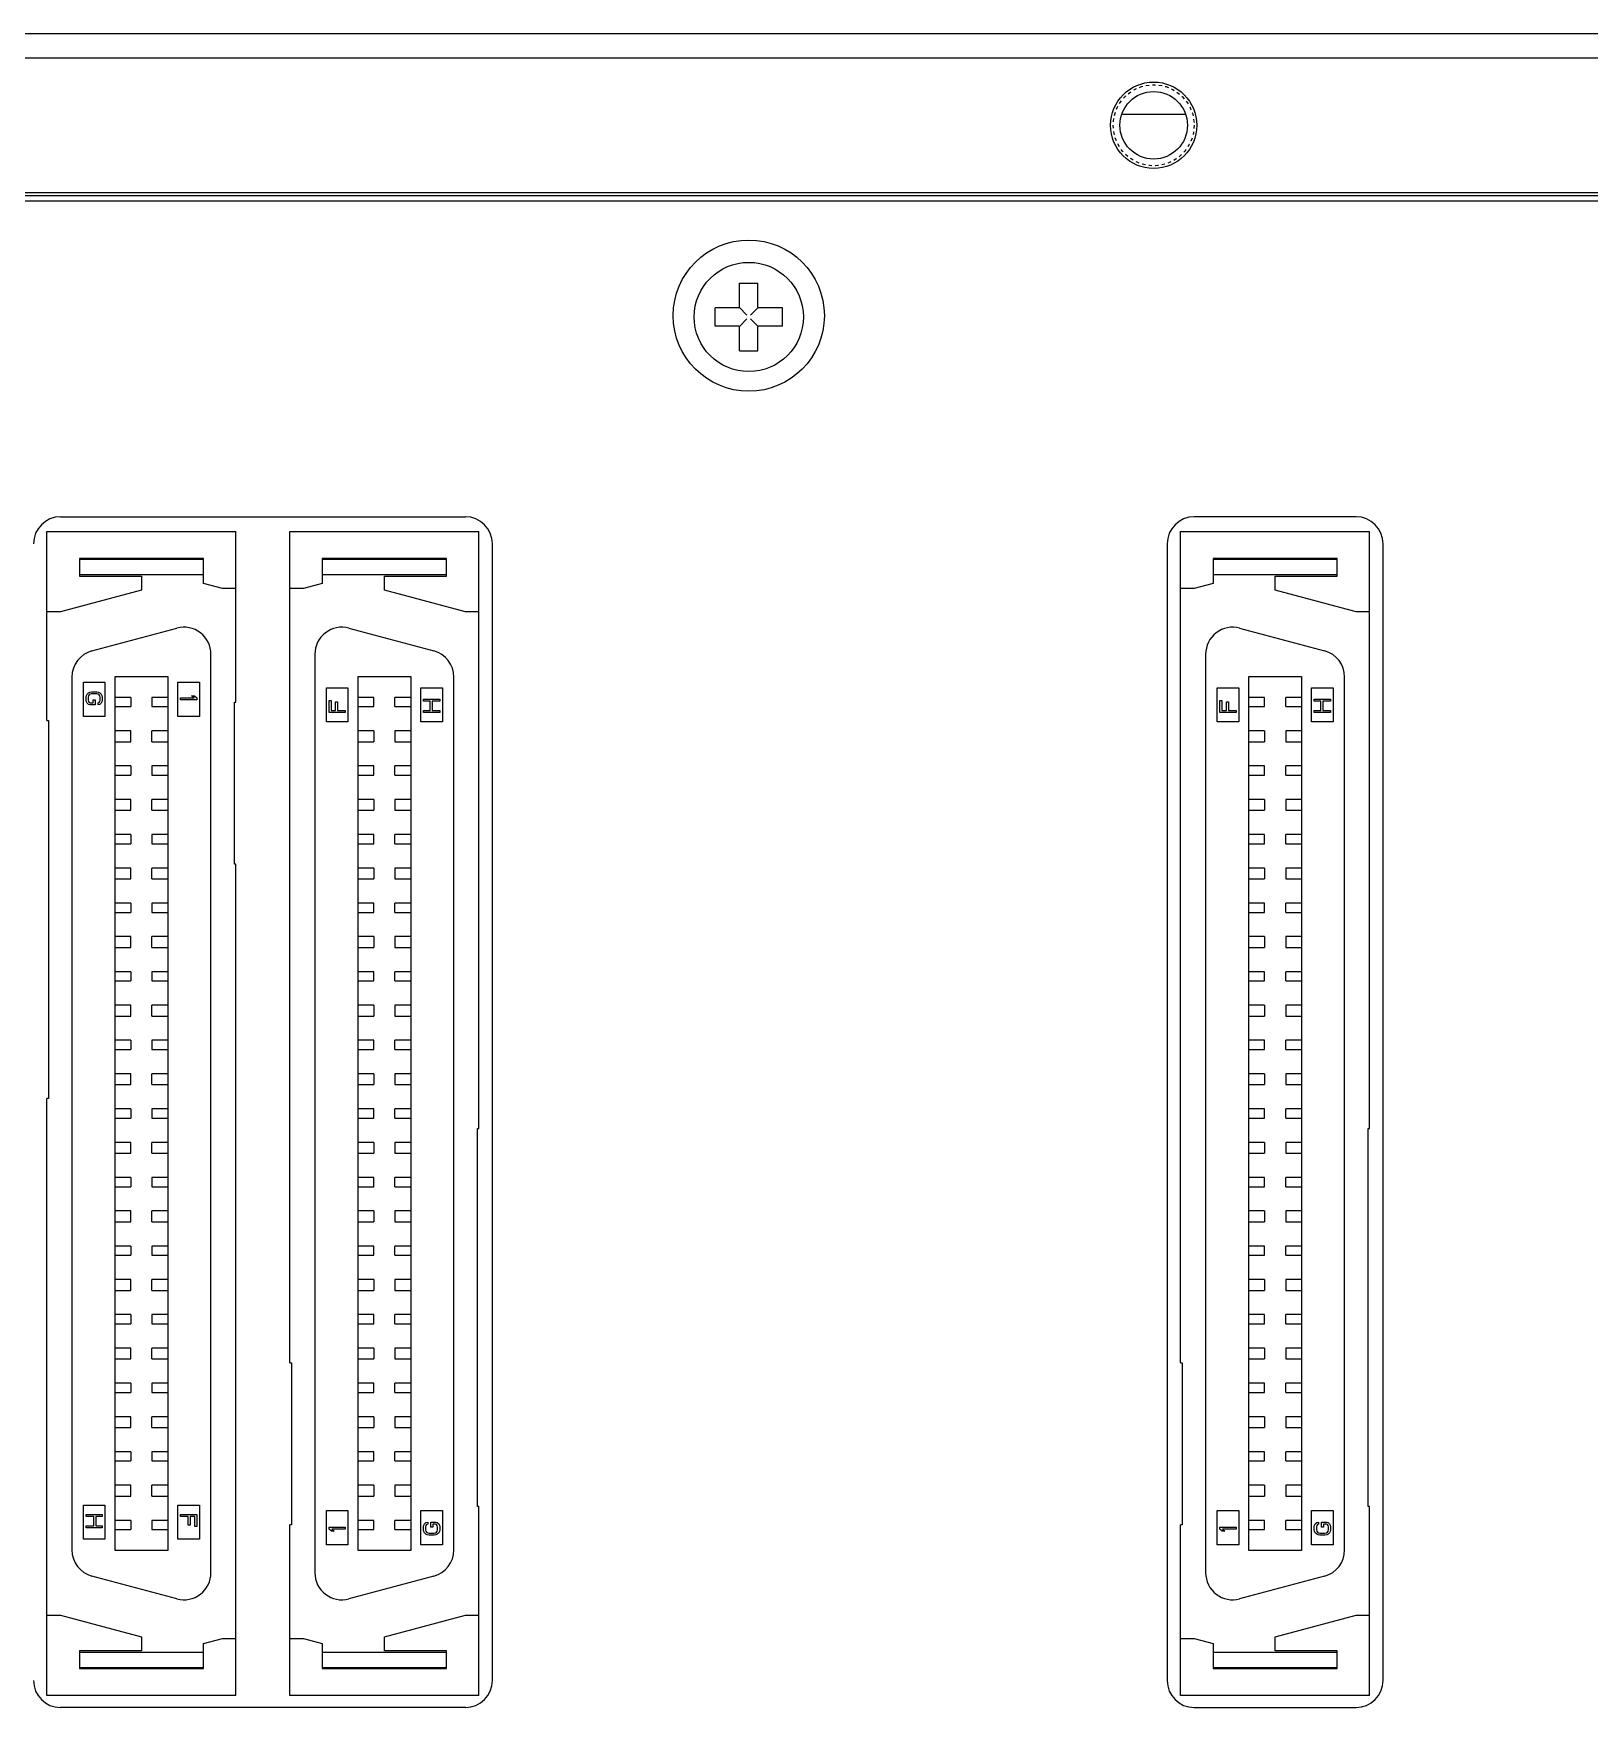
# Model space of a CAD drawing. Header units: inches. Extents: x 3 to 406, y 5 to 135.
# Drawn here: x 46.4 to 104, y 72.7 to 134.7 of the extents above; entities that cross this region are included whole.
import ezdxf

# ---------------------------------------------------------------- set-up
doc = ezdxf.new("R2010")
doc.units = ezdxf.units.IN
doc.header["$LTSCALE"] = 1.21
doc.header["$MEASUREMENT"] = 0
doc.linetypes.add('HIDDEN', pattern=[0.2, 0.1, -0.1])
for name, color, linetype in [('BSEJ72C_4_001_DXF_HIDDEN_LINE', 7, 'CONTINUOUS'), ('BSEJ72C_4_00DXF_CONTINUOUS_LINE', 7, 'CONTINUOUS'), ('GBT819_2-M2_DXF_CONTINUOUS_LINE', 7, 'CONTINUOUS'), ('TE_1734101_5DXF_CONTINUOUS_LINE', 7, 'CONTINUOUS')]:
    doc.layers.add(name, color=color, linetype=linetype)

msp = doc.modelspace()

# ---------------------------------------------------------------- linework, layer by layer
at = {"layer": 'BSEJ72C_4_001_DXF_HIDDEN_LINE', "color": 8, "linetype": 'HIDDEN'}
msp.add_circle((87.896, 131.28), 1.5, dxfattribs=at)
at = {"layer": 'BSEJ72C_4_00DXF_CONTINUOUS_LINE', "color": 7, "linetype": 'Continuous'}
for p, q in [((5.896, 134.68), (400.896, 134.68)), ((6.096, 133.78), (400.696, 133.78)), ((89.077, 131.68), (86.716, 131.68)), ((5.896, 128.68), (400.896, 128.68)), ((5.896, 128.48), (400.896, 128.48)), ((400.696, 128.78), (6.096, 128.78)), ((47.396, 116.78), (62.396, 116.78)), ((95.396, 116.78), (89.396, 116.78)), ((63.396, 73.68), (63.396, 115.78)), ((88.396, 115.78), (88.396, 73.68)), ((96.396, 73.68), (96.396, 115.78)), ((62.396, 72.68), (47.396, 72.68)), ((89.396, 72.68), (95.396, 72.68))]:
    msp.add_line(p, q, dxfattribs=at)
for centre, radius in [((87.896, 131.28), 1.6), ((87.896, 131.28), 1.25), ((72.896, 124.23), 2.8)]:
    msp.add_circle(centre, radius, dxfattribs=at)
for centre, radius, start, end in [((86.889, 130.059), 1.62, 90.00216, 96.40108), ((88.903, 130.059), 1.62, 83.59892, 89.99784), ((47.396, 115.78), 1, 90, 180), ((62.396, 115.78), 1, 0, 90), ((89.396, 115.78), 1, 90, 180), ((95.396, 115.78), 1, 0, 90), ((47.396, 73.68), 1, 180, 270), ((62.396, 73.68), 1, 270, 0), ((89.396, 73.68), 1, 180, 270), ((95.396, 73.68), 1, 270, 0)]:
    msp.add_arc(centre, radius, start, end, dxfattribs=at)
at = {"layer": 'GBT819_2-M2_DXF_CONTINUOUS_LINE', "color": 7, "linetype": 'Continuous'}
for p, q in [((72.556, 124.545), (72.556, 125.43)), ((72.556, 125.43), (73.236, 125.43)), ((73.236, 124.545), (73.236, 125.43)), ((71.646, 123.84), (71.646, 124.52)), ((72.531, 124.52), (71.646, 124.52)), ((72.549, 124.527), (72.83, 124.246)), ((72.549, 123.832), (72.83, 124.113)), ((73.244, 124.527), (72.963, 124.246)), ((73.244, 123.832), (72.963, 124.113)), ((74.146, 124.52), (73.261, 124.52)), ((74.146, 123.84), (74.146, 124.52)), ((72.531, 123.84), (71.646, 123.84)), ((72.556, 122.93), (72.556, 123.815)), ((73.236, 122.93), (73.236, 123.815)), ((74.146, 123.84), (73.261, 123.84)), ((72.556, 122.93), (73.236, 122.93))]:
    msp.add_line(p, q, dxfattribs=at)
msp.add_circle((72.896, 124.18), 2.023, dxfattribs=at)
for centre, start, end in [((72.531, 124.545), 270, 0), ((73.261, 124.545), 180, 270), ((72.531, 123.815), 0, 90), ((73.261, 123.815), 90, 180)]:
    msp.add_arc(centre, 0.025, start, end, dxfattribs=at)
at = {"layer": 'TE_1734101_5DXF_CONTINUOUS_LINE', "color": 7, "linetype": 'Continuous'}
for p, q in [((46.896, 109.23), (46.896, 116.23)), ((46.896, 116.23), (53.896, 116.23)), ((53.896, 109.92), (53.896, 116.23)), ((55.896, 85.44), (55.896, 116.23)), ((55.896, 116.23), (62.896, 116.23)), ((62.896, 94.13), (62.896, 116.23)), ((88.896, 85.44), (88.896, 116.23)), ((88.896, 116.23), (95.896, 116.23)), ((95.896, 94.13), (95.896, 116.23)), ((48.096, 115.235), (48.096, 114.585)), ((52.696, 115.235), (48.096, 115.235)), ((52.696, 115.195), (48.096, 115.195)), ((52.696, 114.31), (52.696, 115.235)), ((57.096, 115.235), (57.096, 114.31)), ((61.696, 115.235), (57.096, 115.235)), ((61.696, 115.195), (57.096, 115.195)), ((61.696, 114.585), (61.696, 115.235)), ((90.096, 115.235), (90.096, 114.31)), ((94.696, 115.235), (90.096, 115.235)), ((94.696, 115.195), (90.096, 115.195)), ((94.696, 114.585), (94.696, 115.235)), ((52.696, 114.624), (48.096, 114.624)), ((48.096, 114.585), (50.396, 114.585)), ((50.396, 114.585), (50.396, 114.063)), ((53.396, 114.122), (52.696, 114.31)), ((53.896, 114.122), (53.396, 114.122)), ((56.396, 114.122), (55.896, 114.122)), ((57.096, 114.31), (56.396, 114.122)), ((61.696, 114.624), (57.096, 114.624)), ((59.396, 114.063), (59.396, 114.585)), ((59.396, 114.585), (61.696, 114.585)), ((89.396, 114.122), (88.896, 114.122)), ((90.096, 114.31), (89.396, 114.122)), ((94.696, 114.624), (90.096, 114.624)), ((92.396, 114.063), (92.396, 114.585)), ((92.396, 114.585), (94.696, 114.585)), ((50.396, 114.063), (47.396, 113.259)), ((62.396, 113.259), (59.396, 114.063)), ((95.396, 113.259), (92.396, 114.063)), ((47.396, 113.259), (46.896, 113.259)), ((62.896, 113.259), (62.396, 113.259)), ((95.896, 113.259), (95.396, 113.259)), ((48.563, 111.812), (51.713, 112.656)), ((58.08, 112.656), (61.23, 111.812)), ((91.08, 112.656), (94.23, 111.812)), ((52.971, 77.67), (52.971, 111.69)), ((56.821, 111.69), (56.821, 77.67)), ((89.821, 111.69), (89.821, 77.67)), ((47.821, 110.846), (47.821, 78.514)), ((48.246, 109.38), (48.246, 110.65)), ((48.246, 110.65), (49.046, 110.65)), ((49.046, 110.65), (49.046, 109.38)), ((49.421, 78.49), (49.421, 110.87)), ((49.421, 110.87), (51.371, 110.87)), ((51.371, 110.87), (51.371, 78.49)), ((51.746, 109.38), (51.746, 110.65)), ((51.746, 110.65), (52.546, 110.65)), ((52.546, 110.65), (52.546, 109.38)), ((57.246, 109.18), (57.246, 110.45)), ((57.246, 110.45), (58.046, 110.45)), ((58.046, 110.45), (58.046, 109.18)), ((58.421, 78.49), (58.421, 110.87)), ((58.421, 110.87), (60.371, 110.87)), ((60.371, 110.87), (60.371, 78.49)), ((60.746, 109.18), (60.746, 110.45)), ((60.746, 110.45), (61.546, 110.45)), ((61.546, 110.45), (61.546, 109.18)), ((61.971, 78.514), (61.971, 110.846)), ((90.246, 109.18), (90.246, 110.45)), ((90.246, 110.45), (91.046, 110.45)), ((91.046, 110.45), (91.046, 109.18)), ((91.421, 78.49), (91.421, 110.87)), ((91.421, 110.87), (93.371, 110.87)), ((93.371, 110.87), (93.371, 78.49)), ((93.746, 109.18), (93.746, 110.45)), ((93.746, 110.45), (94.546, 110.45)), ((94.546, 110.45), (94.546, 109.18)), ((94.971, 78.514), (94.971, 110.846)), ((48.346, 110.1), (48.359, 110.162)), ((48.346, 109.987), (48.346, 110.1)), ((48.359, 109.925), (48.346, 109.987)), ((48.359, 110.162), (48.385, 110.212)), ((48.385, 109.875), (48.359, 109.925)), ((48.385, 110.212), (48.436, 110.262)), ((48.436, 109.825), (48.385, 109.875)), ((48.436, 110.15), (48.423, 110.1)), ((48.423, 110.1), (48.423, 109.987)), ((48.423, 109.987), (48.436, 109.937)), ((48.436, 110.262), (48.487, 110.287)), ((48.461, 110.187), (48.436, 110.15)), ((48.436, 109.937), (48.461, 109.9)), ((48.487, 109.812), (48.436, 109.825)), ((48.5, 110.212), (48.461, 110.187)), ((48.461, 109.9), (48.5, 109.887)), ((48.487, 110.287), (48.551, 110.3)), ((48.678, 109.812), (48.487, 109.812)), ((48.551, 110.225), (48.5, 110.212)), ((48.5, 109.887), (48.602, 109.887)), ((48.551, 110.3), (48.742, 110.3)), ((48.742, 110.225), (48.551, 110.225)), ((48.602, 109.887), (48.602, 110)), ((48.602, 110), (48.678, 110)), ((48.678, 110), (48.678, 109.812)), ((48.742, 110.3), (48.806, 110.287)), ((48.793, 110.212), (48.742, 110.225)), ((48.831, 110.187), (48.793, 110.212)), ((48.793, 109.887), (48.831, 109.9)), ((48.793, 109.812), (48.793, 109.887)), ((48.857, 109.825), (48.793, 109.812)), ((48.806, 110.287), (48.857, 110.262)), ((48.857, 110.15), (48.831, 110.187)), ((48.831, 109.9), (48.857, 109.937)), ((48.857, 110.262), (48.908, 110.212)), ((48.87, 110.1), (48.857, 110.15)), ((48.857, 109.937), (48.87, 109.987)), ((48.908, 109.875), (48.857, 109.825)), ((48.87, 109.987), (48.87, 110.1)), ((48.908, 110.212), (48.934, 110.162)), ((48.934, 109.925), (48.908, 109.875)), ((48.934, 110.162), (48.946, 110.1)), ((48.946, 109.987), (48.934, 109.925)), ((48.946, 110.1), (48.946, 109.987)), ((50.006, 110.09), (49.421, 110.09)), ((49.421, 109.75), (50.006, 109.75)), ((50.006, 110.09), (50.006, 109.75)), ((50.786, 110.09), (50.786, 109.75)), ((51.371, 110.09), (50.786, 110.09)), ((50.786, 109.75), (51.371, 109.75)), ((51.846, 110), (51.846, 110.075)), ((51.846, 110.075), (52.344, 110.075)), ((52.446, 110), (51.846, 110)), ((52.344, 110.075), (52.255, 110.15)), ((52.255, 110.15), (52.357, 110.15)), ((52.357, 110.15), (52.446, 110.075)), ((52.446, 110.075), (52.446, 110)), ((53.841, 103.92), (53.841, 109.92)), ((53.841, 109.92), (53.896, 109.92)), ((57.346, 109.53), (57.346, 109.98)), ((57.346, 109.98), (57.423, 109.98)), ((57.423, 109.98), (57.423, 109.605)), ((57.589, 109.605), (57.589, 109.93)), ((57.589, 109.93), (57.665, 109.93)), ((57.665, 109.93), (57.665, 109.605)), ((59.006, 110.09), (58.421, 110.09)), ((58.421, 109.75), (59.006, 109.75)), ((59.006, 109.75), (59.006, 110.09)), ((59.786, 109.75), (59.786, 110.09)), ((60.371, 110.09), (59.786, 110.09)), ((59.786, 109.75), (60.371, 109.75)), ((60.846, 109.955), (60.846, 110.03)), ((60.846, 110.03), (61.446, 110.03)), ((61.089, 109.955), (60.846, 109.955)), ((61.089, 109.605), (61.089, 109.955)), ((61.165, 109.955), (61.165, 109.605)), ((61.446, 109.955), (61.165, 109.955)), ((61.446, 110.03), (61.446, 109.955)), ((90.346, 109.53), (90.346, 109.98)), ((90.346, 109.98), (90.423, 109.98)), ((90.423, 109.98), (90.423, 109.605)), ((90.589, 109.605), (90.589, 109.93)), ((90.589, 109.93), (90.665, 109.93)), ((90.665, 109.93), (90.665, 109.605)), ((92.006, 110.09), (91.421, 110.09)), ((91.421, 109.75), (92.006, 109.75)), ((92.006, 109.75), (92.006, 110.09)), ((92.786, 109.75), (92.786, 110.09)), ((93.371, 110.09), (92.786, 110.09)), ((92.786, 109.75), (93.371, 109.75)), ((93.846, 109.955), (93.846, 110.03)), ((93.846, 110.03), (94.446, 110.03)), ((94.089, 109.955), (93.846, 109.955)), ((94.089, 109.605), (94.089, 109.955)), ((94.165, 109.955), (94.165, 109.605)), ((94.446, 109.955), (94.165, 109.955)), ((94.446, 110.03), (94.446, 109.955)), ((46.896, 109.23), (46.951, 109.23)), ((46.951, 109.23), (46.951, 95.23)), ((49.046, 109.38), (48.246, 109.38)), ((52.546, 109.38), (51.746, 109.38)), ((58.046, 109.18), (57.246, 109.18)), ((57.946, 109.53), (57.346, 109.53)), ((57.423, 109.605), (57.589, 109.605)), ((57.665, 109.605), (57.946, 109.605)), ((57.946, 109.605), (57.946, 109.53)), ((61.546, 109.18), (60.746, 109.18)), ((60.846, 109.53), (60.846, 109.605)), ((60.846, 109.605), (61.089, 109.605)), ((61.446, 109.53), (60.846, 109.53)), ((61.165, 109.605), (61.446, 109.605)), ((61.446, 109.605), (61.446, 109.53)), ((91.046, 109.18), (90.246, 109.18)), ((90.946, 109.53), (90.346, 109.53)), ((90.423, 109.605), (90.589, 109.605)), ((90.665, 109.605), (90.946, 109.605)), ((90.946, 109.605), (90.946, 109.53)), ((94.546, 109.18), (93.746, 109.18)), ((93.846, 109.53), (93.846, 109.605)), ((93.846, 109.605), (94.089, 109.605)), ((94.446, 109.53), (93.846, 109.53)), ((94.165, 109.605), (94.446, 109.605)), ((94.446, 109.605), (94.446, 109.53)), ((50.006, 108.85), (49.421, 108.85)), ((50.006, 108.45), (50.006, 108.85)), ((50.786, 108.45), (50.786, 108.85)), ((51.371, 108.85), (50.786, 108.85)), ((59.006, 108.85), (58.421, 108.85)), ((59.006, 108.85), (59.006, 108.45)), ((59.786, 108.85), (59.786, 108.45)), ((60.371, 108.85), (59.786, 108.85)), ((92.006, 108.85), (91.421, 108.85)), ((92.006, 108.85), (92.006, 108.45)), ((92.786, 108.85), (92.786, 108.45)), ((93.371, 108.85), (92.786, 108.85)), ((49.421, 108.45), (50.006, 108.45)), ((50.786, 108.45), (51.371, 108.45)), ((58.421, 108.45), (59.006, 108.45)), ((59.786, 108.45), (60.371, 108.45)), ((91.421, 108.45), (92.006, 108.45)), ((92.786, 108.45), (93.371, 108.45)), ((50.006, 107.55), (49.421, 107.55)), ((50.006, 107.55), (50.006, 107.21)), ((50.786, 107.55), (50.786, 107.21)), ((51.371, 107.55), (50.786, 107.55)), ((59.006, 107.55), (58.421, 107.55)), ((59.006, 107.21), (59.006, 107.55)), ((59.786, 107.21), (59.786, 107.55)), ((60.371, 107.55), (59.786, 107.55)), ((92.006, 107.55), (91.421, 107.55)), ((92.006, 107.21), (92.006, 107.55)), ((92.786, 107.21), (92.786, 107.55)), ((93.371, 107.55), (92.786, 107.55)), ((49.421, 107.21), (50.006, 107.21)), ((50.786, 107.21), (51.371, 107.21)), ((58.421, 107.21), (59.006, 107.21)), ((59.786, 107.21), (60.371, 107.21)), ((91.421, 107.21), (92.006, 107.21)), ((92.786, 107.21), (93.371, 107.21)), ((50.006, 106.31), (49.421, 106.31)), ((50.006, 105.91), (50.006, 106.31)), ((50.786, 105.91), (50.786, 106.31)), ((51.371, 106.31), (50.786, 106.31)), ((59.006, 106.31), (58.421, 106.31)), ((59.006, 106.31), (59.006, 105.91)), ((59.786, 106.31), (59.786, 105.91)), ((60.371, 106.31), (59.786, 106.31)), ((92.006, 106.31), (91.421, 106.31)), ((92.006, 106.31), (92.006, 105.91)), ((92.786, 106.31), (92.786, 105.91)), ((93.371, 106.31), (92.786, 106.31)), ((49.421, 105.91), (50.006, 105.91)), ((50.786, 105.91), (51.371, 105.91)), ((58.421, 105.91), (59.006, 105.91)), ((59.786, 105.91), (60.371, 105.91)), ((91.421, 105.91), (92.006, 105.91)), ((92.786, 105.91), (93.371, 105.91)), ((50.006, 105.01), (49.421, 105.01)), ((50.006, 105.01), (50.006, 104.67)), ((50.786, 105.01), (50.786, 104.67)), ((51.371, 105.01), (50.786, 105.01)), ((59.006, 105.01), (58.421, 105.01)), ((59.006, 104.67), (59.006, 105.01)), ((59.786, 104.67), (59.786, 105.01)), ((60.371, 105.01), (59.786, 105.01)), ((92.006, 105.01), (91.421, 105.01)), ((92.006, 104.67), (92.006, 105.01)), ((92.786, 104.67), (92.786, 105.01)), ((93.371, 105.01), (92.786, 105.01)), ((49.421, 104.67), (50.006, 104.67)), ((50.786, 104.67), (51.371, 104.67)), ((58.421, 104.67), (59.006, 104.67)), ((59.786, 104.67), (60.371, 104.67)), ((91.421, 104.67), (92.006, 104.67)), ((92.786, 104.67), (93.371, 104.67)), ((50.006, 103.77), (49.421, 103.77)), ((50.006, 103.37), (50.006, 103.77)), ((50.786, 103.37), (50.786, 103.77)), ((51.371, 103.77), (50.786, 103.77)), ((53.896, 103.92), (53.841, 103.92)), ((53.896, 73.13), (53.896, 103.92)), ((59.006, 103.77), (58.421, 103.77)), ((59.006, 103.77), (59.006, 103.37)), ((59.786, 103.77), (59.786, 103.37)), ((60.371, 103.77), (59.786, 103.77)), ((92.006, 103.77), (91.421, 103.77)), ((92.006, 103.77), (92.006, 103.37)), ((92.786, 103.77), (92.786, 103.37)), ((93.371, 103.77), (92.786, 103.77)), ((49.421, 103.37), (50.006, 103.37)), ((50.786, 103.37), (51.371, 103.37)), ((58.421, 103.37), (59.006, 103.37)), ((59.786, 103.37), (60.371, 103.37)), ((91.421, 103.37), (92.006, 103.37)), ((92.786, 103.37), (93.371, 103.37)), ((50.006, 102.47), (49.421, 102.47)), ((50.006, 102.47), (50.006, 102.13)), ((50.786, 102.47), (50.786, 102.13)), ((51.371, 102.47), (50.786, 102.47)), ((59.006, 102.47), (58.421, 102.47)), ((59.006, 102.13), (59.006, 102.47)), ((59.786, 102.13), (59.786, 102.47)), ((60.371, 102.47), (59.786, 102.47)), ((92.006, 102.47), (91.421, 102.47)), ((92.006, 102.13), (92.006, 102.47)), ((92.786, 102.13), (92.786, 102.47)), ((93.371, 102.47), (92.786, 102.47)), ((49.421, 102.13), (50.006, 102.13)), ((50.786, 102.13), (51.371, 102.13)), ((58.421, 102.13), (59.006, 102.13)), ((59.786, 102.13), (60.371, 102.13)), ((91.421, 102.13), (92.006, 102.13)), ((92.786, 102.13), (93.371, 102.13)), ((50.006, 101.23), (49.421, 101.23)), ((50.006, 100.83), (50.006, 101.23)), ((50.786, 100.83), (50.786, 101.23)), ((51.371, 101.23), (50.786, 101.23)), ((59.006, 101.23), (58.421, 101.23)), ((59.006, 101.23), (59.006, 100.83)), ((59.786, 101.23), (59.786, 100.83)), ((60.371, 101.23), (59.786, 101.23)), ((92.006, 101.23), (91.421, 101.23)), ((92.006, 101.23), (92.006, 100.83)), ((92.786, 101.23), (92.786, 100.83)), ((93.371, 101.23), (92.786, 101.23)), ((49.421, 100.83), (50.006, 100.83)), ((50.786, 100.83), (51.371, 100.83)), ((58.421, 100.83), (59.006, 100.83)), ((59.786, 100.83), (60.371, 100.83)), ((91.421, 100.83), (92.006, 100.83)), ((92.786, 100.83), (93.371, 100.83)), ((50.006, 99.93), (49.421, 99.93)), ((50.006, 99.93), (50.006, 99.59)), ((50.786, 99.93), (50.786, 99.59)), ((51.371, 99.93), (50.786, 99.93)), ((59.006, 99.93), (58.421, 99.93)), ((59.006, 99.59), (59.006, 99.93)), ((59.786, 99.59), (59.786, 99.93)), ((60.371, 99.93), (59.786, 99.93)), ((92.006, 99.93), (91.421, 99.93)), ((92.006, 99.59), (92.006, 99.93)), ((92.786, 99.59), (92.786, 99.93)), ((93.371, 99.93), (92.786, 99.93)), ((49.421, 99.59), (50.006, 99.59)), ((50.786, 99.59), (51.371, 99.59)), ((58.421, 99.59), (59.006, 99.59)), ((59.786, 99.59), (60.371, 99.59)), ((91.421, 99.59), (92.006, 99.59)), ((92.786, 99.59), (93.371, 99.59)), ((50.006, 98.69), (49.421, 98.69)), ((50.006, 98.29), (50.006, 98.69)), ((50.786, 98.29), (50.786, 98.69)), ((51.371, 98.69), (50.786, 98.69)), ((59.006, 98.69), (58.421, 98.69)), ((59.006, 98.69), (59.006, 98.29)), ((59.786, 98.69), (59.786, 98.29)), ((60.371, 98.69), (59.786, 98.69)), ((92.006, 98.69), (91.421, 98.69)), ((92.006, 98.69), (92.006, 98.29)), ((92.786, 98.69), (92.786, 98.29)), ((93.371, 98.69), (92.786, 98.69)), ((49.421, 98.29), (50.006, 98.29)), ((50.786, 98.29), (51.371, 98.29)), ((58.421, 98.29), (59.006, 98.29)), ((59.786, 98.29), (60.371, 98.29)), ((91.421, 98.29), (92.006, 98.29)), ((92.786, 98.29), (93.371, 98.29)), ((50.006, 97.39), (49.421, 97.39)), ((50.006, 97.39), (50.006, 97.05)), ((50.786, 97.39), (50.786, 97.05)), ((51.371, 97.39), (50.786, 97.39)), ((59.006, 97.39), (58.421, 97.39)), ((59.006, 97.05), (59.006, 97.39)), ((59.786, 97.05), (59.786, 97.39)), ((60.371, 97.39), (59.786, 97.39)), ((92.006, 97.39), (91.421, 97.39)), ((92.006, 97.05), (92.006, 97.39)), ((92.786, 97.05), (92.786, 97.39)), ((93.371, 97.39), (92.786, 97.39)), ((49.421, 97.05), (50.006, 97.05)), ((50.786, 97.05), (51.371, 97.05)), ((58.421, 97.05), (59.006, 97.05)), ((59.786, 97.05), (60.371, 97.05)), ((91.421, 97.05), (92.006, 97.05)), ((92.786, 97.05), (93.371, 97.05)), ((50.006, 96.15), (49.421, 96.15)), ((50.006, 95.75), (50.006, 96.15)), ((50.786, 95.75), (50.786, 96.15)), ((51.371, 96.15), (50.786, 96.15)), ((59.006, 96.15), (58.421, 96.15)), ((59.006, 96.15), (59.006, 95.75)), ((59.786, 96.15), (59.786, 95.75)), ((60.371, 96.15), (59.786, 96.15)), ((92.006, 96.15), (91.421, 96.15)), ((92.006, 96.15), (92.006, 95.75)), ((92.786, 96.15), (92.786, 95.75)), ((93.371, 96.15), (92.786, 96.15)), ((49.421, 95.75), (50.006, 95.75)), ((50.786, 95.75), (51.371, 95.75)), ((58.421, 95.75), (59.006, 95.75)), ((59.786, 95.75), (60.371, 95.75)), ((91.421, 95.75), (92.006, 95.75)), ((92.786, 95.75), (93.371, 95.75)), ((46.896, 73.13), (46.896, 95.23)), ((46.951, 95.23), (46.896, 95.23)), ((50.006, 94.85), (49.421, 94.85)), ((49.421, 94.51), (50.006, 94.51)), ((50.006, 94.85), (50.006, 94.51)), ((50.786, 94.85), (50.786, 94.51)), ((51.371, 94.85), (50.786, 94.85)), ((50.786, 94.51), (51.371, 94.51)), ((59.006, 94.85), (58.421, 94.85)), ((58.421, 94.51), (59.006, 94.51)), ((59.006, 94.51), (59.006, 94.85)), ((59.786, 94.51), (59.786, 94.85)), ((60.371, 94.85), (59.786, 94.85)), ((59.786, 94.51), (60.371, 94.51)), ((92.006, 94.85), (91.421, 94.85)), ((91.421, 94.51), (92.006, 94.51)), ((92.006, 94.51), (92.006, 94.85)), ((92.786, 94.51), (92.786, 94.85)), ((93.371, 94.85), (92.786, 94.85)), ((92.786, 94.51), (93.371, 94.51)), ((62.841, 80.13), (62.841, 94.13)), ((62.841, 94.13), (62.896, 94.13)), ((95.841, 80.13), (95.841, 94.13)), ((95.841, 94.13), (95.896, 94.13)), ((50.006, 93.61), (49.421, 93.61)), ((49.421, 93.21), (50.006, 93.21)), ((50.006, 93.21), (50.006, 93.61)), ((50.786, 93.21), (50.786, 93.61)), ((51.371, 93.61), (50.786, 93.61)), ((50.786, 93.21), (51.371, 93.21)), ((59.006, 93.61), (58.421, 93.61)), ((58.421, 93.21), (59.006, 93.21)), ((59.006, 93.61), (59.006, 93.21)), ((59.786, 93.61), (59.786, 93.21)), ((60.371, 93.61), (59.786, 93.61)), ((59.786, 93.21), (60.371, 93.21)), ((92.006, 93.61), (91.421, 93.61)), ((91.421, 93.21), (92.006, 93.21)), ((92.006, 93.61), (92.006, 93.21)), ((92.786, 93.61), (92.786, 93.21)), ((93.371, 93.61), (92.786, 93.61)), ((92.786, 93.21), (93.371, 93.21)), ((50.006, 92.31), (49.421, 92.31)), ((49.421, 91.97), (50.006, 91.97)), ((50.006, 92.31), (50.006, 91.97)), ((50.786, 92.31), (50.786, 91.97)), ((51.371, 92.31), (50.786, 92.31)), ((50.786, 91.97), (51.371, 91.97)), ((59.006, 92.31), (58.421, 92.31)), ((58.421, 91.97), (59.006, 91.97)), ((59.006, 91.97), (59.006, 92.31)), ((59.786, 91.97), (59.786, 92.31)), ((60.371, 92.31), (59.786, 92.31)), ((59.786, 91.97), (60.371, 91.97)), ((92.006, 92.31), (91.421, 92.31)), ((91.421, 91.97), (92.006, 91.97)), ((92.006, 91.97), (92.006, 92.31)), ((92.786, 91.97), (92.786, 92.31)), ((93.371, 92.31), (92.786, 92.31)), ((92.786, 91.97), (93.371, 91.97)), ((50.006, 91.07), (49.421, 91.07)), ((49.421, 90.67), (50.006, 90.67)), ((50.006, 90.67), (50.006, 91.07)), ((50.786, 90.67), (50.786, 91.07)), ((51.371, 91.07), (50.786, 91.07)), ((50.786, 90.67), (51.371, 90.67)), ((59.006, 91.07), (58.421, 91.07)), ((58.421, 90.67), (59.006, 90.67)), ((59.006, 91.07), (59.006, 90.67)), ((59.786, 91.07), (59.786, 90.67)), ((60.371, 91.07), (59.786, 91.07)), ((59.786, 90.67), (60.371, 90.67)), ((92.006, 91.07), (91.421, 91.07)), ((91.421, 90.67), (92.006, 90.67)), ((92.006, 91.07), (92.006, 90.67)), ((92.786, 91.07), (92.786, 90.67)), ((93.371, 91.07), (92.786, 91.07)), ((92.786, 90.67), (93.371, 90.67)), ((50.006, 89.77), (49.421, 89.77)), ((49.421, 89.43), (50.006, 89.43)), ((50.006, 89.77), (50.006, 89.43)), ((50.786, 89.77), (50.786, 89.43)), ((51.371, 89.77), (50.786, 89.77)), ((50.786, 89.43), (51.371, 89.43)), ((59.006, 89.77), (58.421, 89.77)), ((58.421, 89.43), (59.006, 89.43)), ((59.006, 89.43), (59.006, 89.77)), ((59.786, 89.43), (59.786, 89.77)), ((60.371, 89.77), (59.786, 89.77)), ((59.786, 89.43), (60.371, 89.43)), ((92.006, 89.77), (91.421, 89.77)), ((91.421, 89.43), (92.006, 89.43)), ((92.006, 89.43), (92.006, 89.77)), ((92.786, 89.43), (92.786, 89.77)), ((93.371, 89.77), (92.786, 89.77)), ((92.786, 89.43), (93.371, 89.43)), ((50.006, 88.53), (49.421, 88.53)), ((49.421, 88.13), (50.006, 88.13)), ((50.006, 88.13), (50.006, 88.53)), ((50.786, 88.13), (50.786, 88.53)), ((51.371, 88.53), (50.786, 88.53)), ((50.786, 88.13), (51.371, 88.13)), ((59.006, 88.53), (58.421, 88.53)), ((58.421, 88.13), (59.006, 88.13)), ((59.006, 88.53), (59.006, 88.13)), ((59.786, 88.53), (59.786, 88.13)), ((60.371, 88.53), (59.786, 88.53)), ((59.786, 88.13), (60.371, 88.13)), ((92.006, 88.53), (91.421, 88.53)), ((91.421, 88.13), (92.006, 88.13)), ((92.006, 88.53), (92.006, 88.13)), ((92.786, 88.53), (92.786, 88.13)), ((93.371, 88.53), (92.786, 88.53)), ((92.786, 88.13), (93.371, 88.13)), ((50.006, 87.23), (49.421, 87.23)), ((49.421, 86.89), (50.006, 86.89)), ((50.006, 87.23), (50.006, 86.89)), ((50.786, 87.23), (50.786, 86.89)), ((51.371, 87.23), (50.786, 87.23)), ((50.786, 86.89), (51.371, 86.89)), ((59.006, 87.23), (58.421, 87.23)), ((58.421, 86.89), (59.006, 86.89)), ((59.006, 86.89), (59.006, 87.23)), ((59.786, 86.89), (59.786, 87.23)), ((60.371, 87.23), (59.786, 87.23)), ((59.786, 86.89), (60.371, 86.89)), ((92.006, 87.23), (91.421, 87.23)), ((91.421, 86.89), (92.006, 86.89)), ((92.006, 86.89), (92.006, 87.23)), ((92.786, 86.89), (92.786, 87.23)), ((93.371, 87.23), (92.786, 87.23)), ((92.786, 86.89), (93.371, 86.89)), ((50.006, 85.99), (49.421, 85.99)), ((49.421, 85.59), (50.006, 85.59)), ((50.006, 85.59), (50.006, 85.99)), ((50.786, 85.59), (50.786, 85.99)), ((51.371, 85.99), (50.786, 85.99)), ((50.786, 85.59), (51.371, 85.59)), ((59.006, 85.99), (58.421, 85.99)), ((58.421, 85.59), (59.006, 85.59)), ((59.006, 85.99), (59.006, 85.59)), ((59.786, 85.99), (59.786, 85.59)), ((60.371, 85.99), (59.786, 85.99)), ((59.786, 85.59), (60.371, 85.59)), ((92.006, 85.99), (91.421, 85.99)), ((91.421, 85.59), (92.006, 85.59)), ((92.006, 85.99), (92.006, 85.59)), ((92.786, 85.99), (92.786, 85.59)), ((93.371, 85.99), (92.786, 85.99)), ((92.786, 85.59), (93.371, 85.59)), ((55.896, 85.44), (55.951, 85.44)), ((55.951, 85.44), (55.951, 79.44)), ((88.896, 85.44), (88.951, 85.44)), ((88.951, 85.44), (88.951, 79.44)), ((50.006, 84.69), (49.421, 84.69)), ((49.421, 84.35), (50.006, 84.35)), ((50.006, 84.69), (50.006, 84.35)), ((50.786, 84.69), (50.786, 84.35)), ((51.371, 84.69), (50.786, 84.69)), ((50.786, 84.35), (51.371, 84.35)), ((59.006, 84.69), (58.421, 84.69)), ((58.421, 84.35), (59.006, 84.35)), ((59.006, 84.35), (59.006, 84.69)), ((59.786, 84.35), (59.786, 84.69)), ((60.371, 84.69), (59.786, 84.69)), ((59.786, 84.35), (60.371, 84.35)), ((92.006, 84.69), (91.421, 84.69)), ((91.421, 84.35), (92.006, 84.35)), ((92.006, 84.35), (92.006, 84.69)), ((92.786, 84.35), (92.786, 84.69)), ((93.371, 84.69), (92.786, 84.69)), ((92.786, 84.35), (93.371, 84.35)), ((50.006, 83.45), (49.421, 83.45)), ((50.006, 83.05), (50.006, 83.45)), ((50.786, 83.05), (50.786, 83.45)), ((51.371, 83.45), (50.786, 83.45)), ((59.006, 83.45), (58.421, 83.45)), ((59.006, 83.45), (59.006, 83.05)), ((59.786, 83.45), (59.786, 83.05)), ((60.371, 83.45), (59.786, 83.45)), ((92.006, 83.45), (91.421, 83.45)), ((92.006, 83.45), (92.006, 83.05)), ((92.786, 83.45), (92.786, 83.05)), ((93.371, 83.45), (92.786, 83.45)), ((49.421, 83.05), (50.006, 83.05)), ((50.786, 83.05), (51.371, 83.05)), ((58.421, 83.05), (59.006, 83.05)), ((59.786, 83.05), (60.371, 83.05)), ((91.421, 83.05), (92.006, 83.05)), ((92.786, 83.05), (93.371, 83.05)), ((50.006, 82.15), (49.421, 82.15)), ((50.006, 82.15), (50.006, 81.81)), ((50.786, 82.15), (50.786, 81.81)), ((51.371, 82.15), (50.786, 82.15)), ((59.006, 82.15), (58.421, 82.15)), ((59.006, 81.81), (59.006, 82.15)), ((59.786, 81.81), (59.786, 82.15)), ((60.371, 82.15), (59.786, 82.15)), ((92.006, 82.15), (91.421, 82.15)), ((92.006, 81.81), (92.006, 82.15)), ((92.786, 81.81), (92.786, 82.15)), ((93.371, 82.15), (92.786, 82.15)), ((49.421, 81.81), (50.006, 81.81)), ((50.786, 81.81), (51.371, 81.81)), ((58.421, 81.81), (59.006, 81.81)), ((59.786, 81.81), (60.371, 81.81)), ((91.421, 81.81), (92.006, 81.81)), ((92.786, 81.81), (93.371, 81.81)), ((50.006, 80.91), (49.421, 80.91)), ((50.006, 80.51), (50.006, 80.91)), ((50.786, 80.51), (50.786, 80.91)), ((51.371, 80.91), (50.786, 80.91)), ((59.006, 80.91), (58.421, 80.91)), ((59.006, 80.91), (59.006, 80.51)), ((59.786, 80.91), (59.786, 80.51)), ((60.371, 80.91), (59.786, 80.91)), ((92.006, 80.91), (91.421, 80.91)), ((92.006, 80.91), (92.006, 80.51)), ((92.786, 80.91), (92.786, 80.51)), ((93.371, 80.91), (92.786, 80.91)), ((48.246, 78.91), (48.246, 80.18)), ((48.246, 80.18), (49.046, 80.18)), ((49.046, 80.18), (49.046, 78.91)), ((49.421, 80.51), (50.006, 80.51)), ((50.786, 80.51), (51.371, 80.51)), ((51.746, 78.91), (51.746, 80.18)), ((51.746, 80.18), (52.546, 80.18)), ((52.546, 80.18), (52.546, 78.91)), ((58.421, 80.51), (59.006, 80.51)), ((59.786, 80.51), (60.371, 80.51)), ((62.896, 80.13), (62.841, 80.13)), ((62.896, 73.13), (62.896, 80.13)), ((91.421, 80.51), (92.006, 80.51)), ((92.786, 80.51), (93.371, 80.51)), ((95.896, 80.13), (95.841, 80.13)), ((95.896, 73.13), (95.896, 80.13)), ((48.346, 79.755), (48.346, 79.83)), ((48.346, 79.83), (48.946, 79.83)), ((48.627, 79.755), (48.346, 79.755)), ((48.346, 79.33), (48.346, 79.405)), ((48.346, 79.405), (48.627, 79.405)), ((48.627, 79.405), (48.627, 79.755)), ((48.704, 79.755), (48.704, 79.405)), ((48.946, 79.755), (48.704, 79.755)), ((48.704, 79.405), (48.946, 79.405)), ((48.946, 79.83), (48.946, 79.755)), ((48.946, 79.405), (48.946, 79.33)), ((50.006, 79.61), (49.421, 79.61)), ((50.006, 79.61), (50.006, 79.27)), ((50.786, 79.61), (50.786, 79.27)), ((51.371, 79.61), (50.786, 79.61)), ((51.846, 79.755), (51.846, 79.83)), ((51.846, 79.83), (52.446, 79.83)), ((52.127, 79.755), (51.846, 79.755)), ((52.127, 79.43), (52.127, 79.755)), ((52.204, 79.43), (52.127, 79.43)), ((52.204, 79.755), (52.204, 79.43)), ((52.37, 79.755), (52.204, 79.755)), ((52.37, 79.38), (52.37, 79.755)), ((52.446, 79.38), (52.37, 79.38)), ((52.446, 79.83), (52.446, 79.38)), ((55.896, 73.13), (55.896, 79.44)), ((55.951, 79.44), (55.896, 79.44)), ((57.246, 78.71), (57.246, 79.98)), ((57.246, 79.98), (58.046, 79.98)), ((58.046, 79.98), (58.046, 78.71)), ((59.006, 79.61), (58.421, 79.61)), ((59.006, 79.27), (59.006, 79.61)), ((59.786, 79.27), (59.786, 79.61)), ((60.371, 79.61), (59.786, 79.61)), ((60.746, 78.71), (60.746, 79.98)), ((60.746, 79.98), (61.546, 79.98)), ((60.846, 79.372), (60.859, 79.435)), ((60.846, 79.26), (60.846, 79.372)), ((60.859, 79.435), (60.885, 79.485)), ((60.885, 79.485), (60.936, 79.535)), ((60.936, 79.422), (60.923, 79.372)), ((60.923, 79.372), (60.923, 79.26)), ((60.936, 79.535), (61, 79.547)), ((60.961, 79.46), (60.936, 79.422)), ((61, 79.472), (60.961, 79.46)), ((61, 79.547), (61, 79.472)), ((61.114, 79.36), (61.114, 79.547)), ((61.114, 79.547), (61.306, 79.547)), ((61.191, 79.472), (61.191, 79.36)), ((61.293, 79.472), (61.191, 79.472)), ((61.331, 79.46), (61.293, 79.472)), ((61.306, 79.547), (61.357, 79.535)), ((61.357, 79.422), (61.331, 79.46)), ((61.357, 79.535), (61.408, 79.485)), ((61.37, 79.372), (61.357, 79.422)), ((61.37, 79.26), (61.37, 79.372)), ((61.408, 79.485), (61.434, 79.435)), ((61.434, 79.435), (61.446, 79.372)), ((61.446, 79.372), (61.446, 79.26)), ((61.546, 79.98), (61.546, 78.71)), ((88.896, 73.13), (88.896, 79.44)), ((88.951, 79.44), (88.896, 79.44)), ((90.246, 78.71), (90.246, 79.98)), ((90.246, 79.98), (91.046, 79.98)), ((91.046, 79.98), (91.046, 78.71)), ((92.006, 79.61), (91.421, 79.61)), ((92.006, 79.27), (92.006, 79.61)), ((92.786, 79.27), (92.786, 79.61)), ((93.371, 79.61), (92.786, 79.61)), ((93.746, 78.71), (93.746, 79.98)), ((93.746, 79.98), (94.546, 79.98)), ((93.846, 79.372), (93.859, 79.435)), ((93.846, 79.26), (93.846, 79.372)), ((93.859, 79.435), (93.885, 79.485)), ((93.885, 79.485), (93.936, 79.535)), ((93.936, 79.422), (93.923, 79.372)), ((93.923, 79.372), (93.923, 79.26)), ((93.936, 79.535), (94, 79.547)), ((93.961, 79.46), (93.936, 79.422)), ((94, 79.472), (93.961, 79.46)), ((94, 79.547), (94, 79.472)), ((94.114, 79.36), (94.114, 79.547)), ((94.114, 79.547), (94.306, 79.547)), ((94.191, 79.472), (94.191, 79.36)), ((94.293, 79.472), (94.191, 79.472)), ((94.331, 79.46), (94.293, 79.472)), ((94.306, 79.547), (94.357, 79.535)), ((94.357, 79.422), (94.331, 79.46)), ((94.357, 79.535), (94.408, 79.485)), ((94.37, 79.372), (94.357, 79.422)), ((94.37, 79.26), (94.37, 79.372)), ((94.408, 79.485), (94.434, 79.435)), ((94.434, 79.435), (94.446, 79.372)), ((94.446, 79.372), (94.446, 79.26)), ((94.546, 79.98), (94.546, 78.71)), ((49.046, 78.91), (48.246, 78.91)), ((48.946, 79.33), (48.346, 79.33)), ((49.421, 79.27), (50.006, 79.27)), ((50.786, 79.27), (51.371, 79.27)), ((52.546, 78.91), (51.746, 78.91)), ((57.346, 79.285), (57.346, 79.36)), ((57.346, 79.36), (57.946, 79.36)), ((57.436, 79.21), (57.346, 79.285)), ((57.538, 79.21), (57.436, 79.21)), ((57.448, 79.285), (57.538, 79.21)), ((57.946, 79.285), (57.448, 79.285)), ((57.946, 79.36), (57.946, 79.285)), ((58.421, 79.27), (59.006, 79.27)), ((59.786, 79.27), (60.371, 79.27)), ((60.859, 79.197), (60.846, 79.26)), ((60.885, 79.147), (60.859, 79.197)), ((60.936, 79.097), (60.885, 79.147)), ((60.923, 79.26), (60.936, 79.21)), ((60.936, 79.21), (60.961, 79.172)), ((60.987, 79.072), (60.936, 79.097)), ((60.961, 79.172), (61, 79.147)), ((61.051, 79.06), (60.987, 79.072)), ((61, 79.147), (61.051, 79.135)), ((61.051, 79.135), (61.242, 79.135)), ((61.242, 79.06), (61.051, 79.06)), ((61.191, 79.36), (61.114, 79.36)), ((61.242, 79.135), (61.293, 79.147)), ((61.306, 79.072), (61.242, 79.06)), ((61.293, 79.147), (61.331, 79.172)), ((61.357, 79.097), (61.306, 79.072)), ((61.331, 79.172), (61.357, 79.21)), ((61.357, 79.21), (61.37, 79.26)), ((61.408, 79.147), (61.357, 79.097)), ((61.434, 79.197), (61.408, 79.147)), ((61.446, 79.26), (61.434, 79.197)), ((90.346, 79.285), (90.346, 79.36)), ((90.346, 79.36), (90.946, 79.36)), ((90.436, 79.21), (90.346, 79.285)), ((90.538, 79.21), (90.436, 79.21)), ((90.448, 79.285), (90.538, 79.21)), ((90.946, 79.285), (90.448, 79.285)), ((90.946, 79.36), (90.946, 79.285)), ((91.421, 79.27), (92.006, 79.27)), ((92.786, 79.27), (93.371, 79.27)), ((93.859, 79.197), (93.846, 79.26)), ((93.885, 79.147), (93.859, 79.197)), ((93.936, 79.097), (93.885, 79.147)), ((93.923, 79.26), (93.936, 79.21)), ((93.936, 79.21), (93.961, 79.172)), ((93.987, 79.072), (93.936, 79.097)), ((93.961, 79.172), (94, 79.147)), ((94.051, 79.06), (93.987, 79.072)), ((94, 79.147), (94.051, 79.135)), ((94.051, 79.135), (94.242, 79.135)), ((94.242, 79.06), (94.051, 79.06)), ((94.191, 79.36), (94.114, 79.36)), ((94.242, 79.135), (94.293, 79.147)), ((94.306, 79.072), (94.242, 79.06)), ((94.293, 79.147), (94.331, 79.172)), ((94.357, 79.097), (94.306, 79.072)), ((94.331, 79.172), (94.357, 79.21)), ((94.357, 79.21), (94.37, 79.26)), ((94.408, 79.147), (94.357, 79.097)), ((94.434, 79.197), (94.408, 79.147)), ((94.446, 79.26), (94.434, 79.197)), ((51.371, 78.49), (49.421, 78.49)), ((58.046, 78.71), (57.246, 78.71)), ((60.371, 78.49), (58.421, 78.49)), ((61.546, 78.71), (60.746, 78.71)), ((91.046, 78.71), (90.246, 78.71)), ((93.371, 78.49), (91.421, 78.49)), ((94.546, 78.71), (93.746, 78.71)), ((51.713, 76.704), (48.563, 77.548)), ((61.23, 77.548), (58.08, 76.704)), ((94.23, 77.548), (91.08, 76.704)), ((46.896, 76.1), (47.396, 76.1)), ((47.396, 76.1), (50.396, 75.296)), ((59.396, 75.296), (62.396, 76.1)), ((62.396, 76.1), (62.896, 76.1)), ((92.396, 75.296), (95.396, 76.1)), ((95.396, 76.1), (95.896, 76.1)), ((50.396, 75.296), (50.396, 74.775)), ((52.696, 75.05), (53.396, 75.237)), ((52.696, 74.125), (52.696, 75.05)), ((53.396, 75.237), (53.896, 75.237)), ((55.896, 75.237), (56.396, 75.237)), ((56.396, 75.237), (57.096, 75.05)), ((57.096, 75.05), (57.096, 74.125)), ((59.396, 74.775), (59.396, 75.296)), ((88.896, 75.237), (89.396, 75.237)), ((89.396, 75.237), (90.096, 75.05)), ((90.096, 75.05), (90.096, 74.125)), ((92.396, 74.775), (92.396, 75.296)), ((48.096, 74.775), (48.096, 74.125)), ((50.396, 74.775), (48.096, 74.775)), ((48.096, 74.735), (52.696, 74.735)), ((57.096, 74.735), (61.696, 74.735)), ((61.696, 74.775), (59.396, 74.775)), ((61.696, 74.125), (61.696, 74.775)), ((90.096, 74.735), (94.696, 74.735)), ((94.696, 74.775), (92.396, 74.775)), ((94.696, 74.125), (94.696, 74.775)), ((48.096, 74.164), (52.696, 74.164)), ((48.096, 74.125), (52.696, 74.125)), ((57.096, 74.164), (61.696, 74.164)), ((57.096, 74.125), (61.696, 74.125)), ((90.096, 74.164), (94.696, 74.164)), ((90.096, 74.125), (94.696, 74.125)), ((53.896, 73.13), (46.896, 73.13)), ((62.896, 73.13), (55.896, 73.13)), ((95.896, 73.13), (88.896, 73.13))]:
    msp.add_line(p, q, dxfattribs=at)
for centre, start, end in [((51.971, 111.69), 0, 105), ((57.821, 111.69), 75, 180), ((90.821, 111.69), 75, 180), ((48.821, 110.846), 105, 180), ((60.971, 110.846), 0, 75), ((93.971, 110.846), 0, 75), ((48.821, 78.514), 180, 255), ((60.971, 78.514), 285, 0), ((93.971, 78.514), 285, 0), ((51.971, 77.67), 255, 0), ((57.821, 77.67), 180, 285), ((90.821, 77.67), 180, 285)]:
    msp.add_arc(centre, 1, start, end, dxfattribs=at)

doc.saveas('drawing.dxf')
